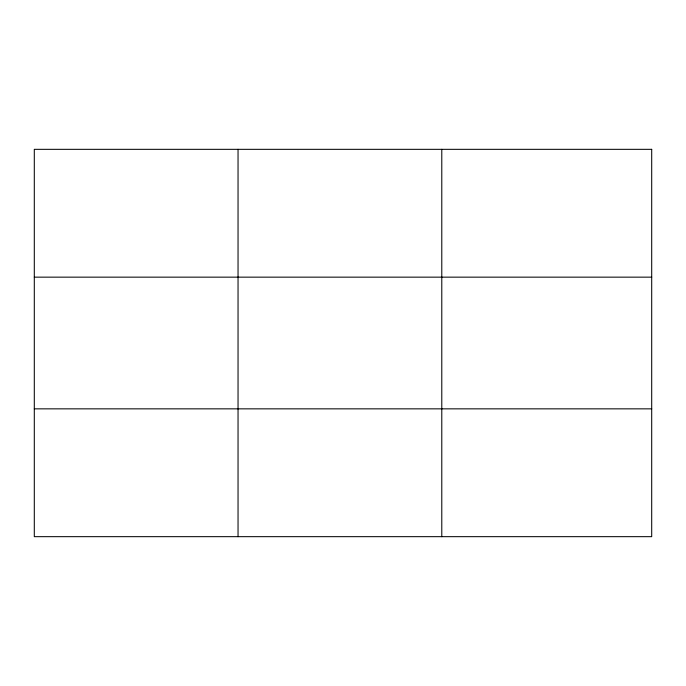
<?xml version="1.0" encoding="UTF-8"?>
<svg xmlns="http://www.w3.org/2000/svg" width="686" height="686" viewBox="0 0 686 686"><rect width="100%" height="100%" fill="white"/><g stroke="black" fill="none" stroke-linecap="round" stroke-linejoin="round"><path stroke-width="1.03" d="M238.042 149.334L238.042 536.666M441.784 149.334L441.784 536.666M34.3 277.153L651.7 277.153M34.3 408.847L651.7 408.847M651.7 149.334L651.7 536.666L34.3 536.666L34.3 149.334L651.7 149.334"/></g></svg>
